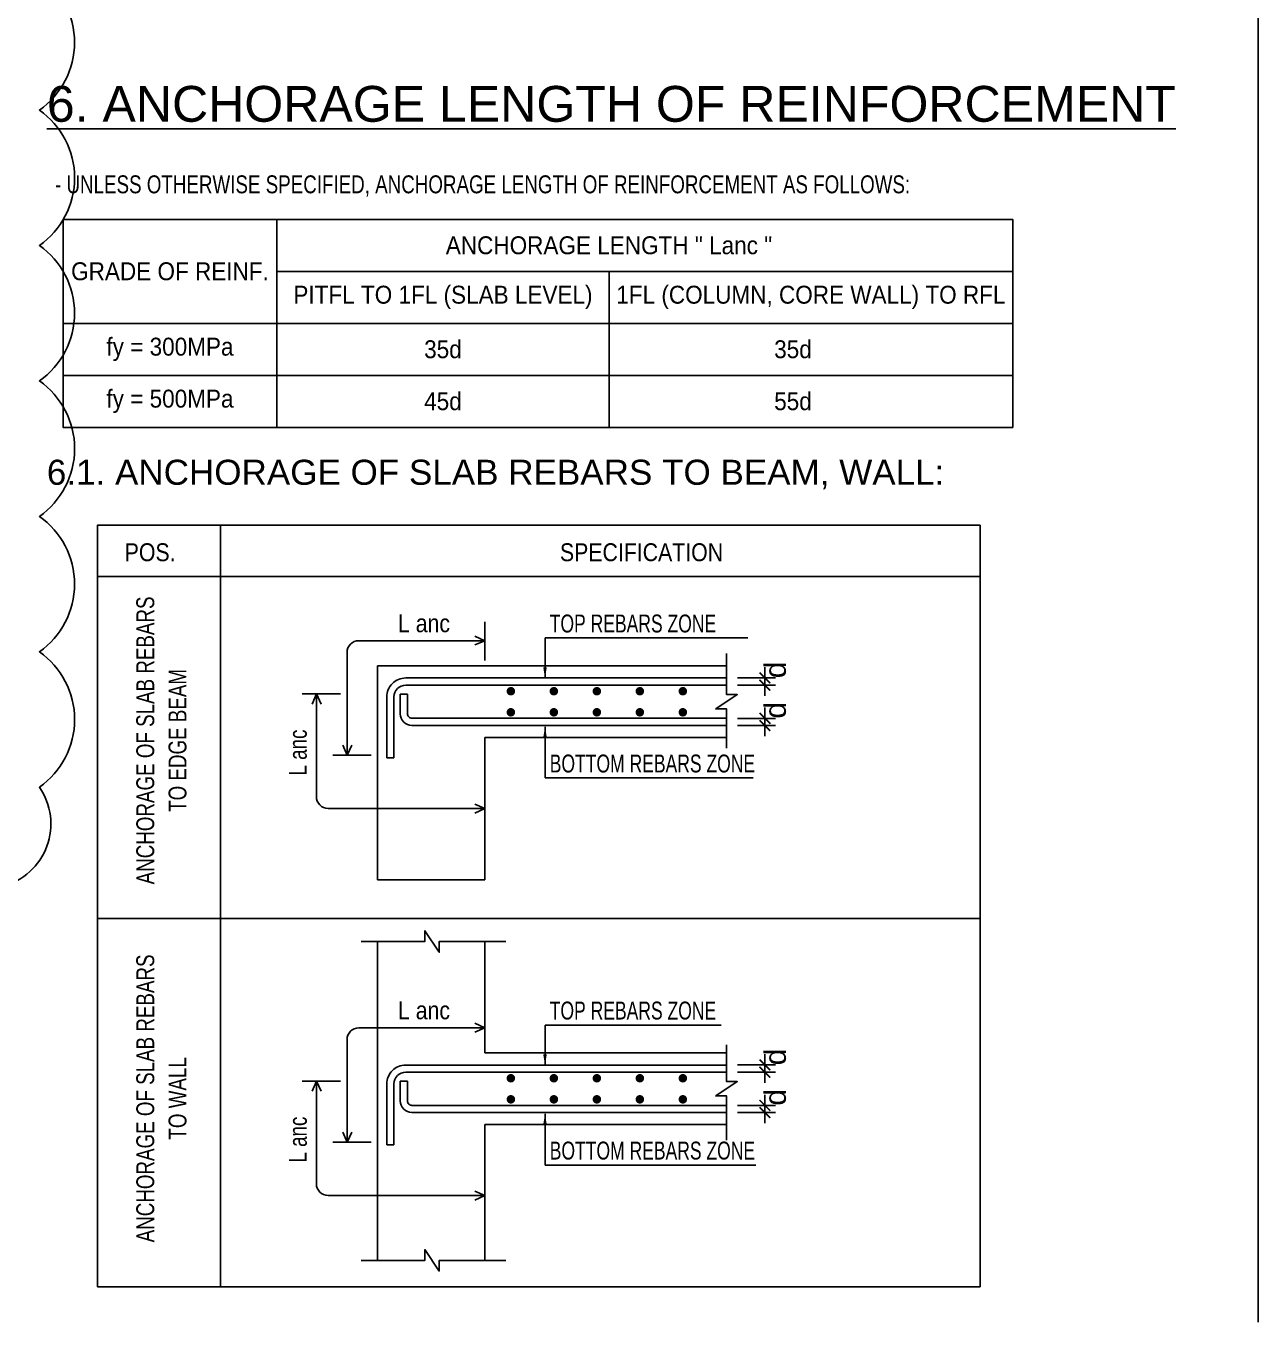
# Model space of a CAD drawing. Header units: millimetres. Extents: x -241424 to 696054, y -125618 to 93710.
# Drawn here: x 49589 to 66783, y -68637 to -50551 of the extents above; entities that cross this region are included whole.
import ezdxf
from ezdxf.enums import TextEntityAlignment as Align

# ---------------------------------------------------------------- set-up
doc = ezdxf.new("R2010")
doc.units = ezdxf.units.MM
doc.header["$LTSCALE"] = 7
doc.header["$PDMODE"] = 3
doc.layers.get('0').update_dxf_attribs({"linetype": 'CONTINUOUS'})
doc.layers.get('Defpoints').update_dxf_attribs({"color": 6, "linetype": 'CONTINUOUS'})
for name, color, linetype in [('CDC_02_DIM', 1, 'CONTINUOUS'), ('CDC_03_BORDER', 3, 'CONTINUOUS'), ('CDC_05_STEEL', 4, 'CONTINUOUS'), ('CDC_06_TEXT', 2, 'CONTINUOUS'), ('CDC_11_NOTE', 8, 'CONTINUOUS')]:
    doc.layers.add(name, color=color, linetype=linetype)
doc.styles.add('ARIAL', font='arial.ttf')
doc.dimstyles.new('DIM1-25', dxfattribs={"dimscale": 1.2, "dimtxt": 250, "dimasz": 125, "dimexe": 125, "dimexo": 0.06, "dimgap": 100, "dimtad": 1, "dimdec": 0, "dimzin": 0, "dimdsep": 46, "dimtxsty": 'ARIAL', "dimblk": 'ARCHTICK', "dimcen": 100, "dimdle": 125, "dimclrd": 256, "dimclre": 1, "dimclrt": 2, "dimadec": 0, "dimazin": 0, "dimtfac": 1, "dimtdec": 0, "dimtix": 1, "dimtmove": 2, "dimatfit": 0, "dimfxl": 1, "dimtolj": 1, "dimtzin": 0, "dimarcsym": 0})

# ---------------------------------------------------------------- blocks, each defined once
blk = doc.blocks.new('_ArchTick')
at = {"color": 0, "linetype": 'ByBlock', "const_width": 0.15}
blk.add_lwpolyline([(-0.5, -0.5), (0.5, 0.5)], dxfattribs=at)
blk = doc.blocks.new('*D566')
at = {"layer": 'CDC_02_DIM', "lineweight": -2, "transparency": 16777216}
for p, q in [((59901, -59649), (59901, -59499)), ((59901, -59649), (59901, -59749)), ((59901, -59749), (59901, -59899))]:
    blk.add_line(p, q, dxfattribs=at)
at = {"layer": 'CDC_02_DIM', "color": 1, "lineweight": -2, "transparency": 16777216}
for p, q in [((59521, -59649), (60051, -59649)), ((59521, -59749), (60051, -59749))]:
    blk.add_line(p, q, dxfattribs=at)
at = {"layer": 'Defpoints', "color": 0, "transparency": 16777216}
for p in [(59521, -59649), (59521, -59749), (59901, -59749)]:
    blk.add_point(p, dxfattribs=at)
at = {"layer": 'CDC_02_DIM', "lineweight": -2, "transparency": 16777216, "xscale": 150, "yscale": 150, "zscale": 150}
for p, rotation in [((59901, -59649), 270), ((59901, -59749), 90)]:
    blk.add_blockref('_ArchTick', p, dxfattribs=dict(at, rotation=rotation))
at = {"layer": 'CDC_02_DIM', "color": 2, "transparency": 16777216, "insert": (60046, -59537), "char_height": 300, "attachment_point": 5, "rotation": 90, "style": 'ARIAL'}
blk.add_mtext('\\A1;d', dxfattribs=at)
blk = doc.blocks.new('*D567')
at = {"layer": 'CDC_02_DIM', "color": 1, "lineweight": -2, "transparency": 16777216}
for p, q in [((59521, -60213), (60051, -60213)), ((59521, -60313), (60051, -60313))]:
    blk.add_line(p, q, dxfattribs=at)
at = {"layer": 'CDC_02_DIM', "lineweight": -2, "transparency": 16777216}
for p, q in [((59901, -60213), (59901, -60063)), ((59901, -60213), (59901, -60313)), ((59901, -60313), (59901, -60463))]:
    blk.add_line(p, q, dxfattribs=at)
at = {"layer": 'Defpoints', "color": 0, "transparency": 16777216}
for p in [(59521, -60213), (59521, -60313), (59901, -60313)]:
    blk.add_point(p, dxfattribs=at)
at = {"layer": 'CDC_02_DIM', "lineweight": -2, "transparency": 16777216, "xscale": 150, "yscale": 150, "zscale": 150}
for p, rotation in [((59901, -60213), 270), ((59901, -60313), 90)]:
    blk.add_blockref('_ArchTick', p, dxfattribs=dict(at, rotation=rotation))
at = {"layer": 'CDC_02_DIM', "color": 2, "transparency": 16777216, "insert": (60046, -60100), "char_height": 300, "attachment_point": 5, "rotation": 90, "style": 'ARIAL'}
blk.add_mtext('\\A1;d', dxfattribs=at)
blk = doc.blocks.new('*D568')
at = {"layer": 'CDC_02_DIM', "lineweight": -2, "transparency": 16777216}
for p, q in [((59901, -65050), (59901, -64900)), ((59901, -65050), (59901, -65150)), ((59901, -65150), (59901, -65300))]:
    blk.add_line(p, q, dxfattribs=at)
at = {"layer": 'CDC_02_DIM', "color": 1, "lineweight": -2, "transparency": 16777216}
for p, q in [((59521, -65050), (60051, -65050)), ((59521, -65150), (60051, -65150))]:
    blk.add_line(p, q, dxfattribs=at)
at = {"layer": 'Defpoints', "color": 0, "transparency": 16777216}
for p in [(59521, -65050), (59521, -65150), (59901, -65150)]:
    blk.add_point(p, dxfattribs=at)
at = {"layer": 'CDC_02_DIM', "lineweight": -2, "transparency": 16777216, "xscale": 150, "yscale": 150, "zscale": 150}
for p, rotation in [((59901, -65050), 270), ((59901, -65150), 90)]:
    blk.add_blockref('_ArchTick', p, dxfattribs=dict(at, rotation=rotation))
at = {"layer": 'CDC_02_DIM', "color": 2, "transparency": 16777216, "insert": (60046, -64938), "char_height": 300, "attachment_point": 5, "rotation": 90, "style": 'ARIAL'}
blk.add_mtext('\\A1;d', dxfattribs=at)
blk = doc.blocks.new('*D569')
at = {"layer": 'CDC_02_DIM', "lineweight": -2, "transparency": 16777216}
for p, q in [((59901, -65614), (59901, -65464)), ((59901, -65614), (59901, -65714)), ((59901, -65714), (59901, -65864))]:
    blk.add_line(p, q, dxfattribs=at)
at = {"layer": 'CDC_02_DIM', "color": 1, "lineweight": -2, "transparency": 16777216}
for p, q in [((59521, -65614), (60051, -65614)), ((59521, -65714), (60051, -65714))]:
    blk.add_line(p, q, dxfattribs=at)
at = {"layer": 'Defpoints', "color": 0, "transparency": 16777216}
for p in [(59521, -65614), (59521, -65714), (59901, -65714)]:
    blk.add_point(p, dxfattribs=at)
at = {"layer": 'CDC_02_DIM', "lineweight": -2, "transparency": 16777216, "xscale": 150, "yscale": 150, "zscale": 150}
for p, rotation in [((59901, -65614), 270), ((59901, -65714), 90)]:
    blk.add_blockref('_ArchTick', p, dxfattribs=dict(at, rotation=rotation))
at = {"layer": 'CDC_02_DIM', "color": 2, "transparency": 16777216, "insert": (60046, -65501), "char_height": 300, "attachment_point": 5, "rotation": 90, "style": 'ARIAL'}
blk.add_mtext('\\A1;d', dxfattribs=at)

msp = doc.modelspace()

# ---------------------------------------------------------------- linework, layer by layer
at = {"layer": 'CDC_02_DIM'}
for points, elevation in [([(59366.1, -59309.9), (59366.1, -59881), (59516.2, -59881), (59216.1, -60081.1), (59366.1, -60081.1), (59366.1, -60629.1)], -0.3), ([(54265.3, -63326.6), (55155.9, -63326.6), (55155.9, -63176.6), (55356, -63476.7), (55356, -63326.6), (56286.8, -63326.6)], -0.7), ([(59366.1, -64767.2), (59366.1, -65282), (59516.2, -65282), (59216.1, -65482.1), (59366.1, -65482.1), (59366.1, -66097.2)], -0.7), ([(54265.3, -67775.9), (55155.9, -67775.9), (55155.9, -67625.8), (55356, -67926), (55356, -67775.9), (56286.8, -67775.9)], -0.7)]:
    msp.add_lwpolyline(points, dxfattribs=dict(at, elevation=elevation))
at = {"layer": 'CDC_03_BORDER'}
for p, q in [((66783, -68637.3), (66783, -14884.7)), ((53091.4, -53250.5), (53091.4, -56151.9)), ((53091.4, -53975.9), (63359.9, -53975.9)), ((57725.6, -53975.9), (57725.6, -56151.9)), ((50107.2, -54701.2), (63359.9, -54701.2)), ((50107.2, -55426.6), (63359.9, -55426.6)), ((54493.3, -59480.8, -0.3), (54493.3, -62466, -0.3)), ((54493.3, -59480.8, -0.3), (59366.1, -59480.8, -0.3)), ((55993.2, -60481.3, -0.3), (59366.1, -60481.3, -0.3)), ((55993.2, -60481.3, -0.3), (55993.2, -62466, -0.3)), ((54493.3, -62466, -0.3), (55993.2, -62466, -0.3)), ((54493.3, -63326.6, -0.7), (54493.3, -67775.9, -0.7)), ((55993.2, -63326.6, -0.7), (55993.2, -64881.8, -0.7)), ((55993.2, -64881.8, -0.7), (59366.1, -64881.8, -0.7)), ((55993.2, -65882.3, -0.7), (59366.1, -65882.3, -0.7)), ((55993.2, -65882.3, -0.7), (55993.2, -67775.9, -0.7))]:
    msp.add_line(p, q, dxfattribs=at)
msp.add_lwpolyline([(50107.2, -53250.5), (63359.9, -53250.5), (63359.9, -56151.9), (50107.2, -56151.9)], close=True, dxfattribs=at)
at = {"layer": 'CDC_05_STEEL'}
for p, q in [((54912.4, -59876.1, -0.3), (54812.4, -59876.1, -0.3)), ((54625.1, -60764.1, -0.3), (54725.1, -60764.1, -0.3)), ((54912.4, -65277.1, -0.7), (54812.4, -65277.1, -0.7)), ((54625.1, -66165.1, -0.7), (54725.1, -66165.1, -0.7))]:
    msp.add_line(p, q, dxfattribs=at)
for points, elevation in [([(59366.1, -59649.5), (54888.7, -59649.5, 0.4142136), (54625.1, -59913.1), (54625.1, -60764.1)], -0.3), ([(59366.1, -59749.5), (54888.7, -59749.5, 0.4142136), (54725.1, -59913.1), (54725.1, -60764.1)], -0.3), ([(59366.1, -60312.5), (54976.1, -60312.5, -0.4142136), (54812.4, -60148.9), (54812.4, -59876.1)], -0.3), ([(59366.1, -60212.5), (54976.1, -60212.5, -0.4142136), (54912.4, -60148.9), (54912.4, -59876.1)], -0.3), ([(59366.1, -65050.5), (54888.7, -65050.5, 0.4142136), (54625.1, -65314.1), (54625.1, -66165.1)], -0.7), ([(59366.1, -65150.5), (54888.7, -65150.5, 0.4142136), (54725.1, -65314.1), (54725.1, -66165.1)], -0.7), ([(59366.1, -65713.5), (54976.1, -65713.5, -0.4142136), (54812.4, -65549.9), (54812.4, -65277.1)], -0.7), ([(59366.1, -65613.5), (54976.1, -65613.5, -0.4142136), (54912.4, -65549.9), (54912.4, -65277.1)], -0.7)]:
    msp.add_lwpolyline(points, format="xyb", dxfattribs=dict(at, elevation=elevation))
at = {"layer": 'CDC_05_STEEL', "const_width": 59.4}
for points, elevation in [([(56385.8, -59834, -1), (56326.4, -59834, -1)], -0.3), ([(56985.8, -59834, -1), (56926.4, -59834, -1)], -0.3), ([(57585.8, -59834, -1), (57526.4, -59834, -1)], -0.3), ([(58185.8, -59834, -1), (58126.4, -59834, -1)], -0.3), ([(58785.8, -59834, -1), (58726.4, -59834, -1)], -0.3), ([(56385.8, -60128.2, 1), (56326.4, -60128.2, 1)], -0.3), ([(56985.8, -60128.2, 1), (56926.4, -60128.2, 1)], -0.3), ([(57585.8, -60128.2, 1), (57526.4, -60128.2, 1)], -0.3), ([(58185.8, -60128.2, 1), (58126.4, -60128.2, 1)], -0.3), ([(58785.8, -60128.2, 1), (58726.4, -60128.2, 1)], -0.3), ([(56385.8, -65235, -1), (56326.4, -65235, -1)], -0.7), ([(56985.8, -65235, -1), (56926.4, -65235, -1)], -0.7), ([(57585.8, -65235, -1), (57526.4, -65235, -1)], -0.7), ([(58185.8, -65235, -1), (58126.4, -65235, -1)], -0.7), ([(58785.8, -65235, -1), (58726.4, -65235, -1)], -0.7), ([(56385.8, -65529.1, 1), (56326.4, -65529.1, 1)], -0.7), ([(56985.8, -65529.1, 1), (56926.4, -65529.1, 1)], -0.7), ([(57585.8, -65529.1, 1), (57526.4, -65529.1, 1)], -0.7), ([(58185.8, -65529.1, 1), (58126.4, -65529.1, 1)], -0.7), ([(58785.8, -65529.1, 1), (58726.4, -65529.1, 1)], -0.7)]:
    msp.add_lwpolyline(points, format="xyb", close=True, dxfattribs=dict(at, elevation=elevation))
at = {"layer": 'CDC_11_NOTE'}
for p, q in [((52305.8, -57515.5), (52305.8, -68143.6, -0.3)), ((62903.6, -57515.5), (62903.6, -68143.6, -0.3)), ((50588.8, -58235.2), (62903.6, -58235.2)), ((55993.2, -58865.5, -0.3), (55993.2, -59403.6, -0.3)), ((53980.4, -59872.3, -0.3), (53442.2, -59872.3, -0.3)), ((54408.4, -60727.1, -0.3), (53870.2, -60727.1, -0.3)), ((50588.8, -63005.9, -0.3), (62903.6, -63005.9, -0.3)), ((55993.2, -64266.4, -0.7), (55993.2, -64881.8, -0.7)), ((53980.4, -65273.3, -0.7), (53442.2, -65273.3, -0.7)), ((54408.4, -66128.1, -0.7), (53870.2, -66128.1, -0.7))]:
    msp.add_line(p, q, dxfattribs=at)
msp.add_lwpolyline([(62903.6, -57515.5), (50588.8, -57515.5), (50588.8, -68143.6), (62903.6, -68143.6)], dxfattribs=at)
for points, elevation in [([(55993.2, -59129.8), (54234.2, -59129.8, 0.4142136), (54070.6, -59293.4), (54070.6, -60727.1)], -0.3), ([(55993.2, -61469.6), (53806.2, -61469.6, -0.4142136), (53642.5, -61306), (53642.5, -59872.3)], -0.3), ([(55993.2, -64530.8), (54234.2, -64530.8, 0.4142136), (54070.6, -64694.4), (54070.6, -66128.1)], -0.7), ([(55993.2, -66870.6), (53806.2, -66870.6, -0.4142136), (53642.5, -66706.9), (53642.5, -65273.3)], -0.7)]:
    msp.add_lwpolyline(points, format="xyb", dxfattribs=dict(at, elevation=elevation))
for points, elevation in [([(55851.3, -59189.1), (55993.2, -59129.8), (55851.3, -59064.7)], -0.3), ([(53583.2, -60014.2), (53642.5, -59872.3), (53707.6, -60014.2)], -0.3), ([(54011.3, -60585.2), (54070.6, -60727.1), (54135.7, -60585.2)], -0.3), ([(55851.3, -61410.3), (55993.2, -61469.6), (55851.3, -61534.7)], -0.3), ([(55851.3, -64590.1), (55993.2, -64530.8), (55851.3, -64465.7)], -0.7), ([(53583.2, -65415.2), (53642.5, -65273.3), (53707.6, -65415.2)], -0.7), ([(54011.3, -65986.2), (54070.6, -66128.1), (54135.7, -65986.2)], -0.7), ([(55851.3, -66811.3), (55993.2, -66870.6), (55851.3, -66935.7)], -0.7)]:
    msp.add_lwpolyline(points, dxfattribs=dict(at, elevation=elevation))
at = {"layer": 'Defpoints'}
msp.add_lwpolyline([(31169.9, -50420.1, 0.5205671), (31169.9, -52309.9, 0.5205671), (31169.9, -54199.6, 0.5205671), (31169.9, -56089.4, 0.5205671), (31169.9, -57979.1, 0.5205671), (31169.9, -59868.9, 0.5205671), (31169.9, -61758.6, 0.5205671), (32261.7, -62556.5, 0.5205671), (34151.5, -62556.5, 0.5205671), (36041.2, -62556.5, 0.5205671), (37931, -62556.5, 0.5205671), (39820.7, -62556.5, 0.5205671), (41710.5, -62556.5, 0.5205671), (43600.2, -62556.5, 0.5205671), (45490, -62556.5, 0.5205671), (47379.7, -62556.5, 0.5205671), (49269.5, -62556.5, 0.5205671), (49776.7, -61174, 0.5205671), (49776.7, -59284.2, 0.5205671), (49776.7, -57394.5, 0.5205671), (49776.7, -55504.7, 0.5205671), (49776.7, -53615, 0.5205671), (49776.7, -51725.2, 0.5205671), (49776.7, -49835.5, 0.5205671)], format="xyb", dxfattribs=at)

# ---------------------------------------------------------------- texts
at = {"layer": 'CDC_06_TEXT', "style": 'ARIAL', "width": 0.75}
msp.add_text('- UNLESS OTHERWISE SPECIFIED, ANCHORAGE LENGTH OF REINFORCEMENT AS FOLLOWS:', height=250, dxfattribs=at).set_placement((49995.1, -52761), align=Align.MIDDLE_LEFT)
at = {"layer": 'CDC_06_TEXT', "color": 4, "style": 'ARIAL'}
msp.add_text('6.1. ANCHORAGE OF SLAB REBARS TO BEAM, WALL:', height=350, dxfattribs=at).set_placement((49881.1, -56778.7), align=Align.MIDDLE_LEFT)
at = {"layer": 'CDC_06_TEXT', "style": 'ARIAL'}
for s, width, p in [('POS.', 0.85, (50967.9, -58019.7, 0.3)), ('SPECIFICATION', 0.85, (57041.3, -58019.7, 0.3)), ('L anc', 0.85, (54780.9, -59011, -0.3)), ('TOP REBARS ZONE', 0.7, (56898.8, -59014.3, -0.3)), ('BOTTOM REBARS ZONE', 0.7, (56898.8, -60968.1, -0.3)), ('L anc', 0.85, (54780.9, -64412, -0.7)), ('TOP REBARS ZONE', 0.7, (56898.8, -64415.2, -0.7)), ('BOTTOM REBARS ZONE', 0.7, (56898.8, -66369.1, -0.7))]:
    msp.add_text(s, height=250, dxfattribs=dict(at, width=width)).set_placement(p)
at = {"layer": 'CDC_06_TEXT', "style": 'ARIAL', "width": 0.75}
for s, p in [('ANCHORAGE OF SLAB REBARS', (51379.5, -60520.8)), ('TO EDGE BEAM', (51829.5, -60520.8)), ('ANCHORAGE OF SLAB REBARS', (51379.5, -65516, -0.2)), ('TO WALL', (51829.5, -65516, -0.2))]:
    msp.add_text(s, height=250, rotation=90, dxfattribs=at).set_placement(p, align=Align.CENTER)
for p in [(53508.7, -61010.3, -0.3), (53508.7, -66411.3, -0.7)]:
    msp.add_text('L anc', height=250, rotation=90, dxfattribs=at).set_placement(p)
at = {"layer": 'CDC_06_TEXT', "color": 4, "insert": (49881.1, -51388.1), "char_height": 500, "width": 16620.675, "attachment_point": 1, "style": 'ARIAL'}
msp.add_mtext('{\\L6. ANCHORAGE LENGTH OF REINFORCEMENT}', dxfattribs=at)
at = {"layer": 'CDC_06_TEXT', "char_height": 250, "attachment_point": 5, "style": 'ARIAL'}
for s, insert, width in [('{\\W0.9;ANCHORAGE LENGTH " Lanc " }', (57725.6, -53613.2), 6409.225), ('{\\W0.9;GRADE OF REINF. }', (51599.3, -53975.9), 3161.357), ('{\\W0.9;PITFL TO 1FL (SLAB LEVEL)}', (55408.5, -54338.6), 4804.089), ('{\\W0.9;1FL (COLUMN, CORE WALL) TO RFL }', (60542.7, -54338.6), 6250.101), ('{\\W0.9;fy = 300MPa }', (51599.3, -55063.9), 2733.349), ('{\\W0.9;35d}', (55408.5, -55063.9), 1550.017), ('{\\W0.9;35d }', (60292.7, -55063.9), 2550.017), ('{\\W0.9;fy = 500MPa }', (51599.3, -55789.2), 2557.106), ('{\\W0.9;45d }', (55408.5, -55789.2), 1550.017), ('{\\W0.9;55d}', (60292.7, -55789.2), 2550.017)]:
    msp.add_mtext(s, dxfattribs=dict(at, insert=insert, width=width))

# ---------------------------------------------------------------- dimensions: what is measured, and where the dimension line sits
at = {"layer": 'CDC_02_DIM'}
for base, p1, p2, picture, middle in [((59901.2, -59749.5, -0.3), (59521.2, -59649.5, -0.3), (59521.2, -59749.5, -0.3), '*D566', (60046.2, -59536.7, -0.3)), ((59901.2, -60312.5, -0.3), (59521.2, -60212.5, -0.3), (59521.2, -60312.5, -0.3), '*D567', (60046.2, -60099.8, -0.3)), ((59901.2, -65150.5, -0.7), (59521.2, -65050.5, -0.7), (59521.2, -65150.5, -0.7), '*D568', (60046.2, -64937.7, -0.7)), ((59901.2, -65713.5, -0.7), (59521.2, -65613.5, -0.7), (59521.2, -65713.5, -0.7), '*D569', (60046.2, -65500.8, -0.7))]:
    dim = msp.add_linear_dim(base=base, p1=p1, p2=p2, angle=270, text='d', dimstyle='DIM1-25', override={"dimtxsty": 'ARIAL'}, dxfattribs=at)
    dim.commit()
    dim.dimension.update_dxf_attribs({"geometry": picture, "text_midpoint": middle, "dimtype": 160})

# ---------------------------------------------------------------- leaders
at = {"layer": 'CDC_11_NOTE'}
for points in [[(56832.6, -59649.5, -0.3), (56832.6, -59091, -0.3), (59661.4, -59091, -0.3)], [(56832.6, -60329.7, -0.3), (56832.6, -61044.9, -0.3), (59735, -61044.9, -0.3)], [(56832.6, -65050.5, -0.7), (56832.6, -64492, -0.7), (59293.1, -64492, -0.7)], [(56832.6, -65730.7, -0.7), (56832.6, -66445.9, -0.7), (59776.4, -66445.9, -0.7)]]:
    msp.add_leader(points, dimstyle='DIM1-25', override={"dimtxsty": 'ARIAL'}, dxfattribs=at)

doc.saveas('drawing.dxf')
